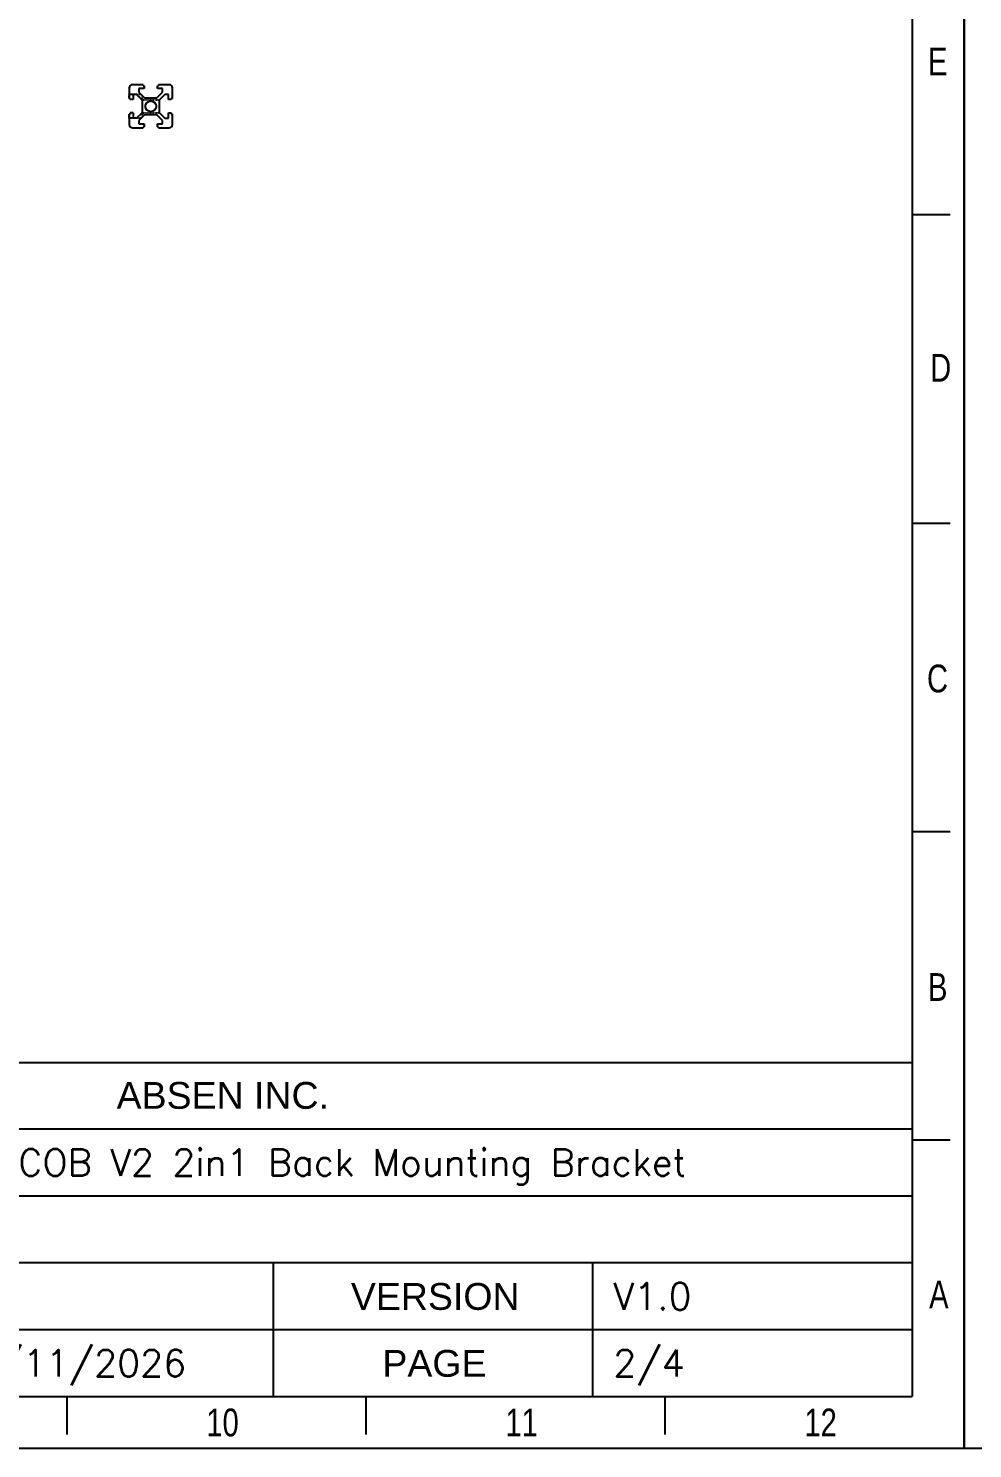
# Model space of a CAD drawing. Header units: millimetres. Extents: x 3299 to 14264, y 1863 to 5555.
# Drawn here: x 6525 to 6962, y 1863 to 2522 of the extents above; entities that cross this region are included whole.
import ezdxf

# ---------------------------------------------------------------- set-up
doc = ezdxf.new("R2010")
doc.units = ezdxf.units.MM
doc.linetypes.add('HIDDEN', pattern=[0.2, 0.1, -0.1])
doc.layers.add('02___PRT_ALL_AXES', color=7, linetype='Continuous')
doc.layers.add('DEFAULT_2', color=8, linetype='HIDDEN')
doc.styles.add('CKSTANDARD', font='arial.ttf')
doc.styles.add('Roamns', font='romans.shx')

# ---------------------------------------------------------------- blocks, each defined once
blk = doc.blocks.new('standard template')
for p, q in [((37812, 17790), (37409, 17790)), ((37812, 14517), (37409, 14517)), ((37812, 11245), (37409, 11245)), ((23857, 8796), (37409, 8796)), ((23857, 8093), (37409, 8093)), ((37812, 7973), (37409, 7973)), ((23857, 7383), (37409, 7383)), ((23857, 6674), (37409, 6674)), ((30633, 6674), (30633, 5254)), ((34021, 6674), (34021, 5254)), ((23857, 5964), (37409, 5964)), ((456, 5254), (37409, 5254)), ((28448, 4851), (28448, 5254)), ((31619, 4851), (31619, 5254)), ((34791, 4851), (34791, 5254))]:
    blk.add_line(p, q)
at = {"color": 7}
blk.add_line((28856, 8796), (31734, 8796), dxfattribs=at)
blk.add_lwpolyline([(37963, 4700), (-97, 4700), (-97, 30879), (37963, 30879)], close=True)
blk.add_lwpolyline([(456, 6674), (456, 5964), (456, 5254), (456, 30226), (37409, 30226), (37409, 5254)], dxfattribs=at)
at = {"style": 'CKSTANDARD', "width": 0.75}
for s, height, p in [('E', 295, (37578, 19270)), ('D', 295, (37601, 16020)), ('C', 295, (37567, 12723)), ('B', 295, (37578, 9450)), ('A', 295, (37590, 6188)), ('10', 294.8, (29924, 4830)), ('11', 294.8, (33096, 4830)), ('12', 294.8, (36267, 4830))]:
    blk.add_text(s, height=height, dxfattribs=at).set_placement(p)
at = {"char_height": 284.52, "width": 3912.01, "attachment_point": 1, "style": 'Roamns'}
for s, insert in [('{\\fArial|b0|i0|c0|p34;ABSEN INC.}', (28972, 8590)), ('{\\fArial|b0|i0|c0|p34;VERSION}', (31457, 6457)), ('{\\fArial|b0|i0|c0|p34;PAGE}', (31791, 5747))]:
    blk.add_mtext(s, dxfattribs=dict(at, insert=insert))
at = {"style": 'Roamns'}
for tag, p in [('PAGE_NAME', (27466, 7594)), ('PROJECT_NAME', (27466, 6884)), ('DRAWN_NAME', (27466, 6174)), ('VERSION', (34241, 6174)), ('SELECT_DATA', (27466, 5464)), ('PAGE_NUMBER', (34241, 5464))]:
    blk.add_attdef(tag, p, '', height=285, dxfattribs=at)
blk = doc.blocks.new('eyfh')
at = {"color": 114, "linetype": 'Continuous', "true_color": 0x139b48}
for p, q in [((5264.49, 3170.15), (5264.49, 3165.25)), ((5267.92, 3167.15), (5264.49, 3167.14)), ((5270.89, 3171.65), (5265.99, 3171.65)), ((5270.59, 3164.49), (5267.92, 3167.15)), ((5268.99, 3169.85), (5268.99, 3168.21)), ((5271.39, 3169.85), (5268.99, 3169.85)), ((5268.99, 3168.21), (5271.65, 3165.55)), ((5270.89, 3171.65), (5270.89, 3171.15)), ((5270.89, 3171.15), (5271.39, 3171.15)), ((5271.39, 3171.15), (5271.39, 3169.85)), ((5277.32, 3165.55), (5279.99, 3168.21)), ((5277.59, 3169.85), (5277.59, 3171.15)), ((5277.59, 3171.15), (5278.09, 3171.15)), ((5279.99, 3169.85), (5277.59, 3169.85)), ((5278.09, 3171.15), (5278.09, 3171.65)), ((5282.99, 3171.65), (5278.09, 3171.65)), ((5281.05, 3167.15), (5278.39, 3164.49)), ((5279.99, 3168.21), (5279.99, 3169.85)), ((5282.69, 3167.15), (5281.05, 3167.15)), ((5282.69, 3164.75), (5282.69, 3167.15)), ((5284.49, 3165.25), (5284.49, 3170.15)), ((5270.59, 3158.81), (5270.59, 3164.49)), ((5271.65, 3165.55), (5277.32, 3165.55)), ((5278.39, 3164.49), (5278.39, 3158.81)), ((5283.99, 3164.75), (5282.69, 3164.75)), ((5284.49, 3165.25), (5283.99, 3165.25)), ((5283.99, 3165.25), (5283.99, 3164.75)), ((5264.49, 3158.05), (5264.49, 3153.15)), ((5267.92, 3156.15), (5264.49, 3156.15)), ((5267.92, 3156.15), (5270.59, 3158.81)), ((5271.65, 3157.75), (5268.99, 3155.09)), ((5268.99, 3155.09), (5268.99, 3153.45)), ((5277.32, 3157.75), (5271.65, 3157.75)), ((5279.99, 3155.09), (5277.32, 3157.75)), ((5278.39, 3158.81), (5281.05, 3156.15)), ((5279.99, 3153.45), (5279.99, 3155.09)), ((5281.05, 3156.15), (5282.69, 3156.15)), ((5282.69, 3158.55), (5283.99, 3158.55)), ((5282.69, 3156.15), (5282.69, 3158.55)), ((5283.99, 3158.55), (5283.99, 3158.05)), ((5283.99, 3158.05), (5284.49, 3158.05)), ((5284.49, 3153.15), (5284.49, 3158.05)), ((5265.99, 3151.65), (5270.89, 3151.65)), ((5268.99, 3153.45), (5271.39, 3153.45)), ((5271.39, 3152.15), (5270.89, 3152.15)), ((5270.89, 3152.15), (5270.89, 3151.65)), ((5271.39, 3153.45), (5271.39, 3152.15)), ((5277.59, 3153.45), (5279.99, 3153.45)), ((5277.59, 3152.15), (5277.59, 3153.45)), ((5278.09, 3152.15), (5277.59, 3152.15)), ((5278.09, 3151.65), (5278.09, 3152.15)), ((5278.09, 3151.65), (5282.99, 3151.65))]:
    blk.add_line(p, q, dxfattribs=at)
blk.add_circle((5274.49, 3161.65), 2.5, dxfattribs=at)
for centre, start, end in [((5265.99, 3170.15), 90, 180), ((5282.99, 3170.15), 0, 90), ((5265.99, 3153.15), 180, 270), ((5282.99, 3153.15), 270, 0)]:
    blk.add_arc(centre, 1.5, start, end, dxfattribs=at)
at = {"layer": '02___PRT_ALL_AXES', "color": 114, "linetype": 'HIDDEN', "true_color": 0x139b48}
for p, q in [((5264.49, 3165.25), (5264.49, 3167.15)), ((5266.29, 3167.15), (5264.49, 3167.15)), ((5267.92, 3167.15), (5270.59, 3164.49)), ((5270.05, 3167.15), (5267.92, 3167.15)), ((5270.05, 3167.15), (5270.59, 3166.61)), ((5270.59, 3156.69), (5270.59, 3166.61)), ((5270.59, 3164.65), (5278.55, 3164.65)), ((5278.55, 3164.65), (5278.39, 3164.49)), ((5278.39, 3164.49), (5278.39, 3158.81)), ((5264.49, 3156.15), (5264.49, 3158.05)), ((5266.29, 3156.15), (5264.49, 3156.15)), ((5266.29, 3156.15), (5266.29, 3156.15)), ((5270.59, 3158.81), (5267.92, 3156.15)), ((5270.05, 3156.15), (5267.92, 3156.15)), ((5270.59, 3156.69), (5270.05, 3156.15)), ((5270.59, 3158.65), (5278.55, 3158.65)), ((5278.39, 3158.81), (5278.55, 3158.65))]:
    blk.add_line(p, q, dxfattribs=at)
at = {"layer": '02___PRT_ALL_AXES', "color": 114, "linetype": 'Continuous', "true_color": 0x139b48}
for p, q in [((5266.29, 3167.15), (5266.29, 3164.75)), ((5264.99, 3165.25), (5264.49, 3165.25)), ((5264.99, 3165.25), (5264.99, 3164.75)), ((5266.29, 3164.75), (5264.99, 3164.75)), ((5264.99, 3158.05), (5264.49, 3158.05)), ((5264.99, 3158.55), (5264.99, 3158.05)), ((5266.29, 3158.55), (5264.99, 3158.55)), ((5266.29, 3158.55), (5266.29, 3156.15))]:
    blk.add_line(p, q, dxfattribs=at)
at = {"layer": '02___PRT_ALL_AXES', "color": 114, "linetype": 'HIDDEN', "true_color": 0x139b48}
blk.add_circle((5274.49, 3161.65), 2.5, dxfattribs=at)
at = {"layer": 'DEFAULT_2', "color": 114, "linetype": 'HIDDEN', "true_color": 0x139b48}
for p, q in [((5264.49, 3169.6), (5264.59, 3169.6)), ((5264.49, 3169.15), (5264.69, 3169.15)), ((5264.49, 3169.08), (5264.69, 3169.08)), ((5264.49, 3168.95), (5264.69, 3168.95)), ((5264.49, 3168.83), (5264.69, 3168.83)), ((5264.49, 3168.76), (5264.69, 3168.76)), ((5264.49, 3168.7), (5264.69, 3168.7)), ((5264.49, 3168.64), (5264.69, 3168.64)), ((5264.49, 3168.44), (5264.69, 3168.44)), ((5264.49, 3168.4), (5264.59, 3168.4)), ((5264.49, 3168.32), (5264.69, 3168.32)), ((5264.49, 3168.19), (5264.69, 3168.19)), ((5264.49, 3168.12), (5264.69, 3168.12)), ((5264.49, 3168.06), (5264.69, 3168.06)), ((5264.49, 3168), (5264.69, 3168)), ((5264.49, 3167.93), (5264.69, 3167.93)), ((5264.49, 3167.87), (5264.69, 3167.87)), ((5264.49, 3167.81), (5264.69, 3167.81)), ((5264.49, 3167.74), (5264.69, 3167.74)), ((5264.49, 3167.68), (5264.69, 3167.68)), ((5264.49, 3167.65), (5264.59, 3167.65)), ((5264.49, 3167.61), (5264.69, 3167.61)), ((5264.49, 3167.55), (5264.69, 3167.55)), ((5264.49, 3167.49), (5264.69, 3167.49)), ((5264.49, 3167.36), (5264.69, 3167.36)), ((5266.29, 3167.15), (5264.49, 3167.15)), ((5264.49, 3167.1), (5264.69, 3167.1)), ((5264.49, 3166.9), (5264.59, 3166.9)), ((5264.49, 3166.85), (5264.69, 3166.85)), ((5264.59, 3165.7), (5264.59, 3169.6)), ((5264.69, 3166.15), (5264.69, 3169.15)), ((5266.29, 3167.15), (5266.29, 3164.75)), ((5264.49, 3166.72), (5264.69, 3166.72)), ((5264.49, 3166.66), (5264.69, 3166.66)), ((5264.49, 3166.59), (5264.69, 3166.59)), ((5264.49, 3166.53), (5264.69, 3166.53)), ((5264.49, 3166.47), (5264.69, 3166.47)), ((5264.49, 3166.34), (5264.69, 3166.34)), ((5264.49, 3166.21), (5264.69, 3166.21)), ((5264.49, 3166.15), (5264.69, 3166.15)), ((5264.49, 3165.7), (5264.59, 3165.7)), ((5264.49, 3157.35), (5264.59, 3157.35)), ((5264.49, 3157.27), (5264.59, 3157.27)), ((5264.49, 3157.12), (5264.59, 3157.12)), ((5264.49, 3157.05), (5264.59, 3157.05)), ((5264.49, 3156.97), (5264.59, 3156.97)), ((5264.49, 3156.9), (5264.59, 3156.9)), ((5264.49, 3156.82), (5264.59, 3156.82)), ((5264.49, 3156.75), (5264.59, 3156.75)), ((5264.49, 3156.68), (5264.59, 3156.68)), ((5264.49, 3156.53), (5264.59, 3156.53)), ((5264.49, 3156.45), (5264.59, 3156.45)), ((5264.49, 3156.38), (5264.59, 3156.38)), ((5264.49, 3156.3), (5264.59, 3156.3)), ((5264.49, 3156.23), (5264.59, 3156.23)), ((5266.29, 3156.15), (5264.49, 3156.15)), ((5264.49, 3156.15), (5264.59, 3156.15)), ((5264.49, 3156.08), (5264.59, 3156.08)), ((5264.49, 3156.01), (5264.59, 3156.01)), ((5264.49, 3155.93), (5264.59, 3155.93)), ((5264.49, 3155.86), (5264.59, 3155.86)), ((5264.49, 3155.78), (5264.59, 3155.78)), ((5264.49, 3155.71), (5264.59, 3155.71)), ((5264.49, 3155.63), (5264.59, 3155.63)), ((5264.49, 3155.56), (5264.59, 3155.56)), ((5264.49, 3155.48), (5264.59, 3155.48)), ((5264.49, 3155.41), (5264.59, 3155.41)), ((5264.49, 3155.34), (5264.59, 3155.34)), ((5264.49, 3155.26), (5264.59, 3155.26)), ((5264.49, 3155.19), (5264.59, 3155.19)), ((5264.49, 3155.04), (5264.59, 3155.04)), ((5264.49, 3154.96), (5264.59, 3154.96)), ((5264.49, 3154.74), (5264.59, 3154.74)), ((5264.49, 3154.67), (5264.59, 3154.67)), ((5264.49, 3154.52), (5264.59, 3154.52)), ((5264.49, 3154.44), (5264.59, 3154.44)), ((5264.49, 3154.37), (5264.59, 3154.37)), ((5264.49, 3154.29), (5264.59, 3154.29)), ((5264.49, 3154.22), (5264.59, 3154.22)), ((5264.49, 3154.14), (5264.59, 3154.14)), ((5264.49, 3154.07), (5264.59, 3154.07)), ((5264.49, 3153.92), (5264.59, 3153.92)), ((5264.49, 3153.85), (5264.59, 3153.85)), ((5264.59, 3153.85), (5264.59, 3157.35)), ((5266.29, 3158.55), (5266.29, 3156.15))]:
    blk.add_line(p, q, dxfattribs=at)

msp = doc.modelspace()

# ---------------------------------------------------------------- block references
at = {"transparency": 33554595, "xscale": 0.05097615323888361, "yscale": 0.05097615323888361, "zscale": 0.05097615323888361}
msp.add_blockref('standard template', (6963.19304, 1623.87999), dxfattribs=at)
at = {"transparency": 33554595}
ref = msp.add_blockref('standard template', (5299.49364, 1658.10918), dxfattribs=dict(at, xscale=0.04369384563332881, yscale=0.04369384563332881, zscale=0.04369384563332881))
ref.add_attrib('PAGE_NAME', 'KLCOB V2 2in1 Back Mounting Bracket', (6499.5872, 1989.90533), dxfattribs={"height": 12.4318117, "style": 'Roamns'})
ref.add_attrib('SELECT_DATA', '3/11/2026', (6499.5872, 1896.86948), dxfattribs={"height": 12.431812, "style": 'Roamns'})
ref.add_attrib('VERSION', 'V1.0', (6795.61366, 1927.88145), dxfattribs={"height": 12.431812, "style": 'Roamns'})
ref.add_attrib('PAGE_NUMBER', '2/4', (6795.61366, 1896.86948), dxfattribs={"height": 12.431812, "style": 'Roamns'})
msp.add_blockref('eyfh', (1306.74628, -675.91128))

doc.saveas('drawing.dxf')
